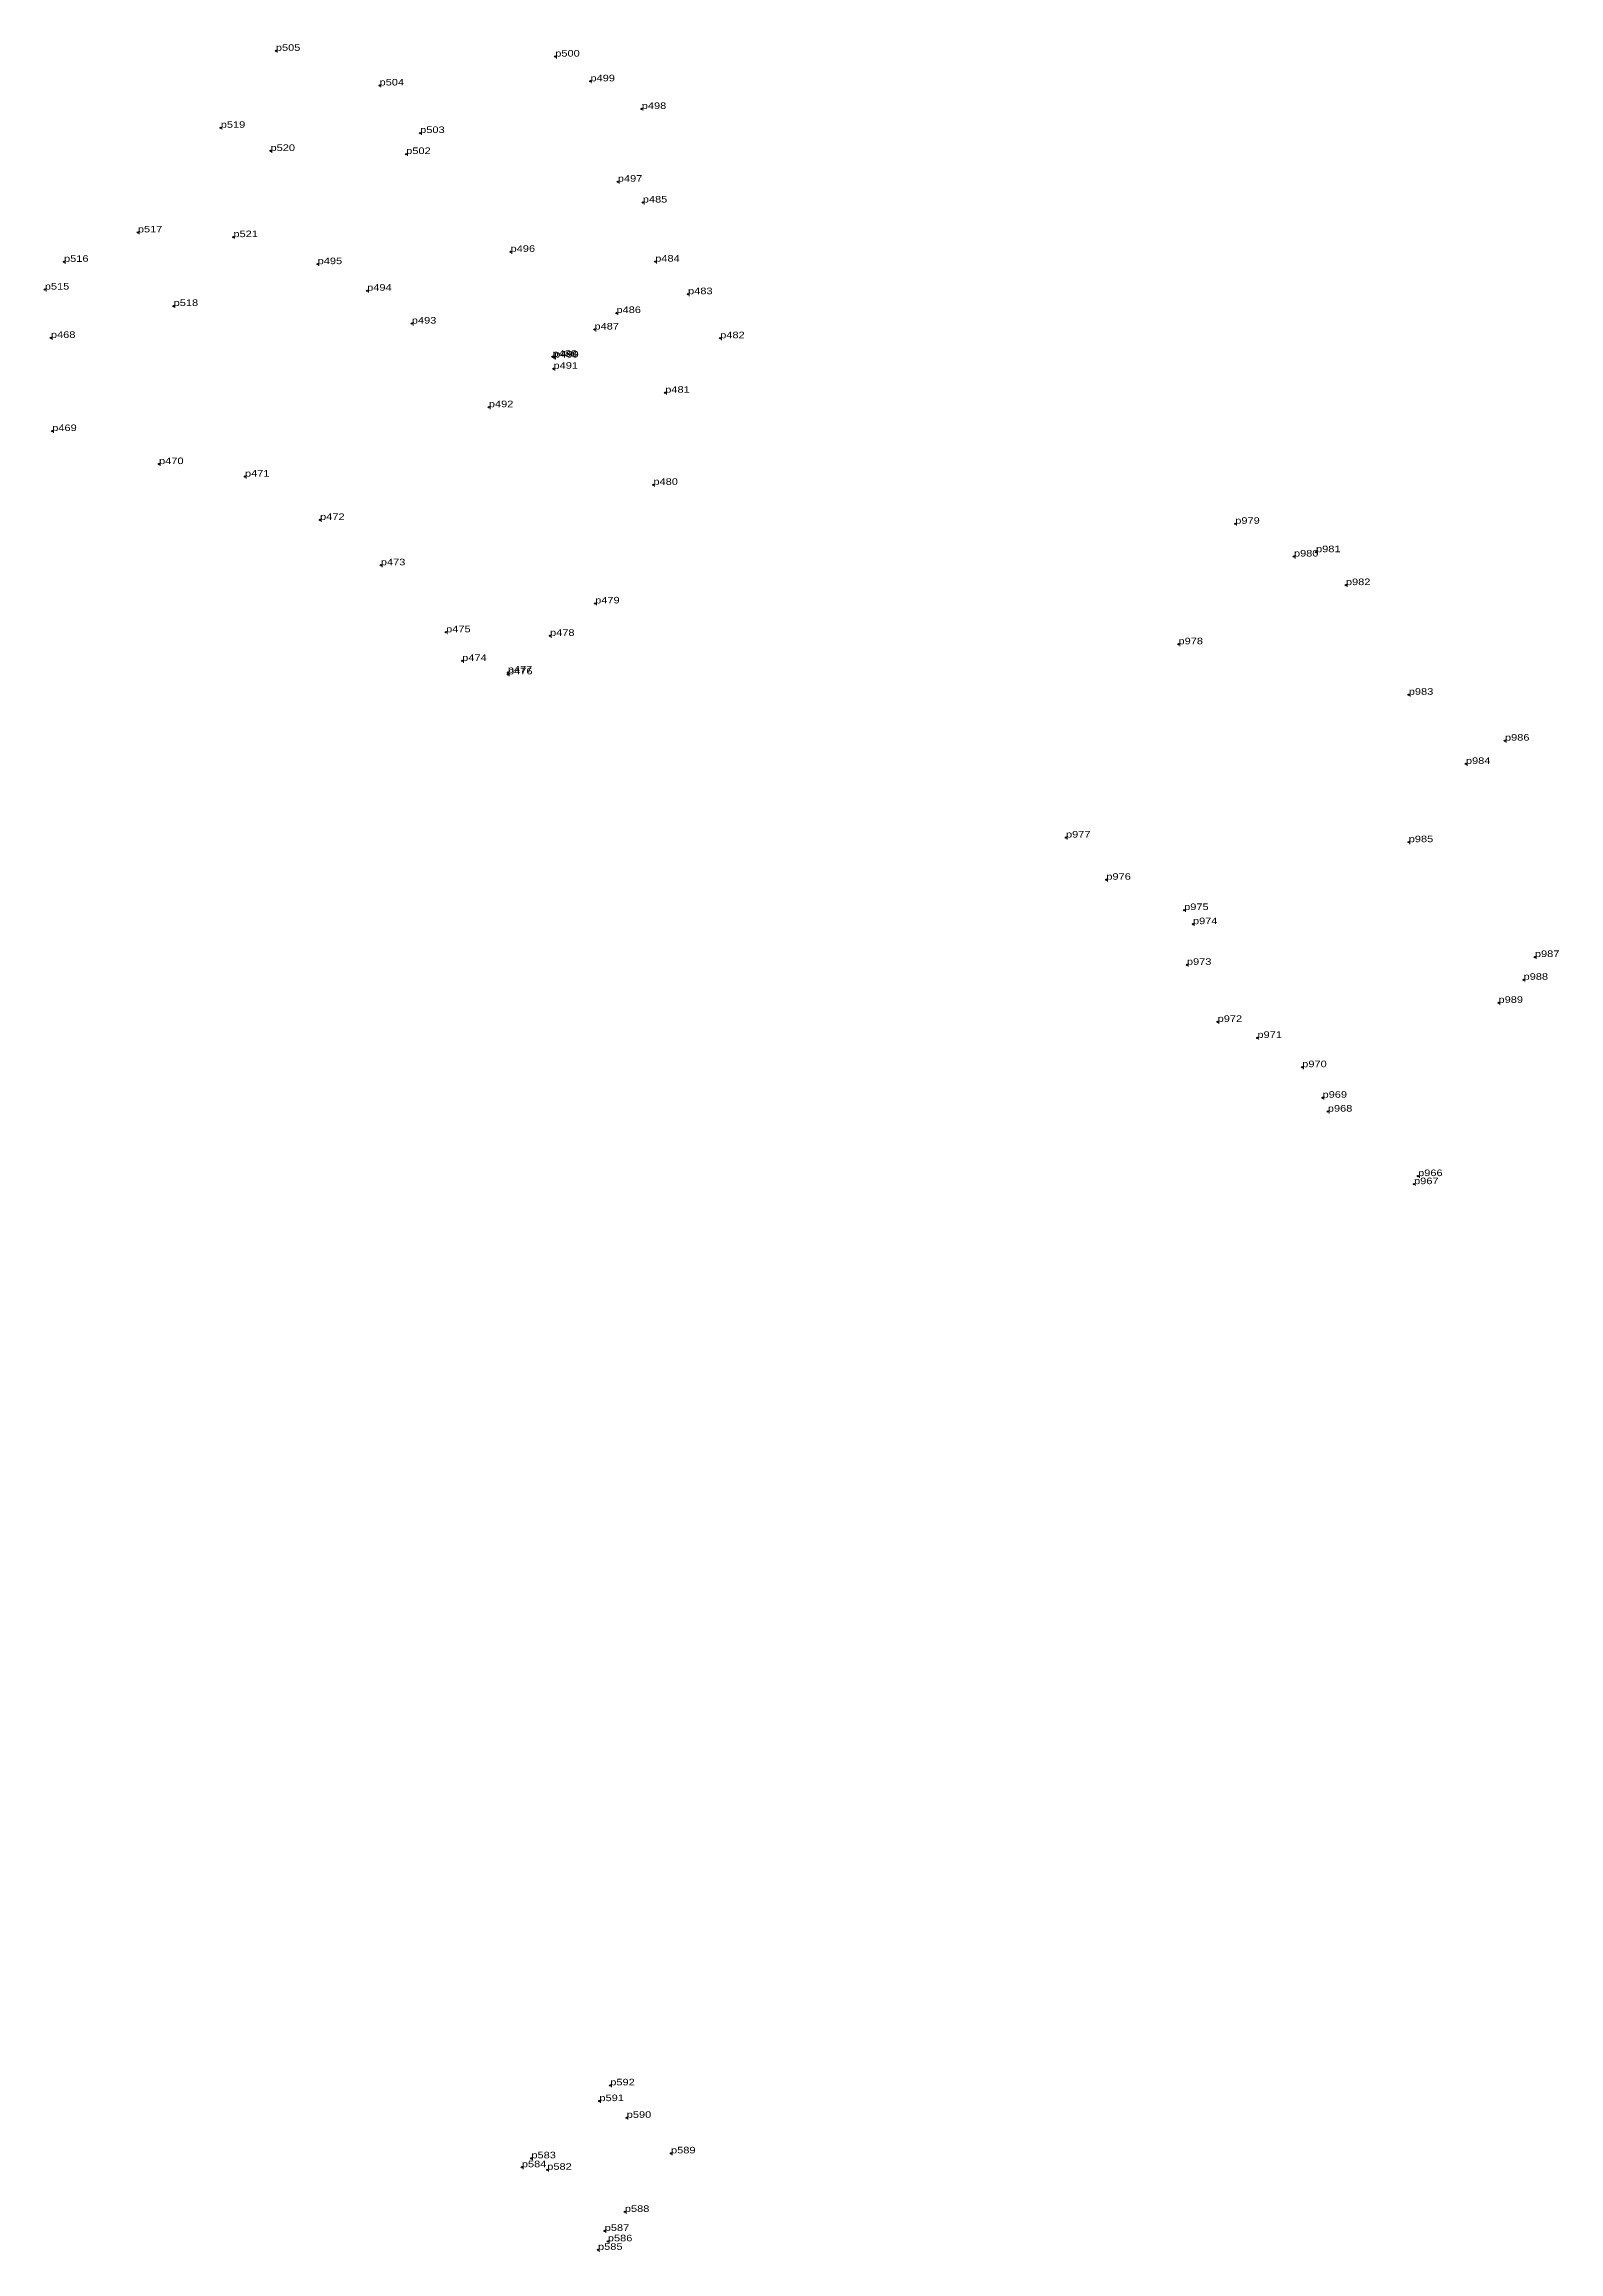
# Model space of a CAD drawing. Header units: metres. Extents: x 543607 to 546308, y 1834524 to 1839461.
# Drawn here: x 544910 to 545324, y 1837038 to 1837641 of the extents above; entities that cross this region are included whole.
import ezdxf

# ---------------------------------------------------------------- set-up
doc = ezdxf.new("R2010")
doc.units = ezdxf.units.M
doc.header["$LTSCALE"] = 0.72
doc.header["$PDMODE"] = 32
doc.header["$PDSIZE"] = 0.36
doc.layers.add('12', color=7, linetype='Continuous')
doc.layers.add('7', color=7, linetype='Continuous')

msp = doc.modelspace()

# ---------------------------------------------------------------- linework, layer by layer
at = {"layer": '7'}
for p in [(544973.2, 1837639.21), (545049.54, 1837637.64), (545001.53, 1837629.74), (545059.16, 1837630.88), (545073.18, 1837623.32), (544958.14, 1837618.17), (545012.63, 1837616.75), (544971.74, 1837611.84), (545008.81, 1837611), (545066.64, 1837603.44), (545073.47, 1837597.75), (544935.49, 1837589.58), (544961.6, 1837588.29), (544915.32, 1837581.54), (544984.62, 1837580.91), (545037.33, 1837584.27), (545076.86, 1837581.59), (544910.06, 1837573.96), (544945.26, 1837569.47), (544998.14, 1837573.65), (545085.84, 1837572.7), (545010.35, 1837564.67), (545010.35, 1837564.66), (545060.26, 1837563.04), (545066.27, 1837567.55), (544911.73, 1837560.75), (545094.62, 1837560.66), (545048.8, 1837555.6), (545049.07, 1837552.32), (545049.2, 1837555.39), (545049.23, 1837555.4), (545049.24, 1837555.4), (545079.59, 1837545.76), (545079.59, 1837545.75), (545031.4, 1837541.81), (544912.09, 1837535.29), (544941.27, 1837526.26), (544941.28, 1837526.26), (544964.76, 1837522.84), (545076.37, 1837520.59), (544985.28, 1837511), (545235.36, 1837509.94), (545257.44, 1837502.19), (545001.89, 1837498.6), (545251.4, 1837501), (545265.6, 1837493.19), (545060.45, 1837488.18), (545019.72, 1837480.29), (545048.12, 1837479.33), (545048.12, 1837479.32), (545024.11, 1837472.46), (545219.85, 1837477.02), (545036.58, 1837469.3), (545036.63, 1837468.79), (545282.78, 1837463.22), (545309.06, 1837450.67), (545298.39, 1837444.31), (545189.11, 1837424.19), (545282.76, 1837422.93), (545200.13, 1837412.66), (545221.39, 1837404.38), (545223.8, 1837400.53), (545222.15, 1837389.41), (545317.24, 1837391.54), (545314.14, 1837385.32), (545307.3, 1837379.02), (545230.54, 1837373.81), (545241.42, 1837369.44), (545253.66, 1837361.43), (545259.22, 1837353.08), (545260.66, 1837349.29), (545284.23, 1837329.47), (545285.33, 1837331.67), (545064.58, 1837083.16), (545061.61, 1837078.86), (545069.08, 1837074.29), (545043.02, 1837063.22), (545081.18, 1837064.57), (545040.42, 1837060.79), (545047.35, 1837060.09), (545068.56, 1837048.58), (545061.23, 1837038.21), (545063.06, 1837043.37), (545063.92, 1837040.54)]:
    msp.add_point(p, dxfattribs=at)

# ---------------------------------------------------------------- texts
at = {"layer": '12', "width": 1.25}
for s, p in [('p505', (544973.2, 1837639.21)), ('p505', (544973.2, 1837639.21)), ('p500', (545049.54, 1837637.64)), ('p500', (545049.54, 1837637.64)), ('p504', (545001.53, 1837629.74)), ('p504', (545001.53, 1837629.74)), ('p499', (545059.16, 1837630.88)), ('p499', (545059.16, 1837630.88)), ('p498', (545073.18, 1837623.32)), ('p498', (545073.18, 1837623.32)), ('p519', (544958.14, 1837618.17)), ('p519', (544958.14, 1837618.17)), ('p503', (545012.63, 1837616.75)), ('p503', (545012.63, 1837616.75)), ('p520', (544971.74, 1837611.84)), ('p520', (544971.74, 1837611.84)), ('p502', (545008.81, 1837611)), ('p502', (545008.81, 1837611)), ('p497', (545066.64, 1837603.44)), ('p497', (545066.64, 1837603.44)), ('p485', (545073.47, 1837597.75)), ('p485', (545073.47, 1837597.75)), ('p517', (544935.49, 1837589.58)), ('p517', (544935.49, 1837589.58)), ('p521', (544961.6, 1837588.29)), ('p521', (544961.6, 1837588.29)), ('p516', (544915.32, 1837581.54)), ('p516', (544915.32, 1837581.54)), ('p495', (544984.62, 1837580.91)), ('p495', (544984.62, 1837580.91)), ('p496', (545037.33, 1837584.27)), ('p496', (545037.33, 1837584.27)), ('p484', (545076.86, 1837581.59)), ('p484', (545076.86, 1837581.59)), ('p515', (544910.06, 1837573.96)), ('p515', (544910.06, 1837573.96)), ('p494', (544998.14, 1837573.65)), ('p494', (544998.14, 1837573.65)), ('p518', (544945.26, 1837569.47)), ('p518', (544945.26, 1837569.47)), ('p486', (545066.27, 1837567.55)), ('p486', (545066.27, 1837567.55)), ('p483', (545085.84, 1837572.7)), ('p483', (545085.84, 1837572.7)), ('p493', (545010.35, 1837564.66)), ('p493', (545010.35, 1837564.66)), ('p487', (545060.26, 1837563.04)), ('p487', (545060.26, 1837563.04)), ('p468', (544911.73, 1837560.75)), ('p468', (544911.73, 1837560.75)), ('p488', (545048.8, 1837555.6)), ('p488', (545048.8, 1837555.6)), ('p489', (545049.2, 1837555.39)), ('p489', (545049.2, 1837555.39)), ('p490', (545049.24, 1837555.4)), ('p490', (545049.24, 1837555.4)), ('p482', (545094.62, 1837560.66)), ('p482', (545094.62, 1837560.66)), ('p491', (545049.07, 1837552.32)), ('p491', (545049.07, 1837552.32)), ('p481', (545079.59, 1837545.76)), ('p481', (545079.59, 1837545.76)), ('p492', (545031.4, 1837541.81)), ('p492', (545031.4, 1837541.81)), ('p469', (544912.09, 1837535.29)), ('p469', (544912.09, 1837535.29)), ('p470', (544941.28, 1837526.26)), ('p470', (544941.28, 1837526.26)), ('p471', (544964.76, 1837522.84)), ('p471', (544964.76, 1837522.84)), ('p480', (545076.37, 1837520.59)), ('p480', (545076.37, 1837520.59)), ('p472', (544985.28, 1837511)), ('p472', (544985.28, 1837511)), ('p979', (545235.36, 1837509.94)), ('p980', (545251.4, 1837501)), ('p981', (545257.44, 1837502.19)), ('p473', (545001.89, 1837498.6)), ('p473', (545001.89, 1837498.6)), ('p982', (545265.6, 1837493.19)), ('p479', (545060.45, 1837488.18)), ('p479', (545060.45, 1837488.18)), ('p475', (545019.72, 1837480.29)), ('p475', (545019.72, 1837480.29)), ('p478', (545048.12, 1837479.32)), ('p478', (545048.12, 1837479.32)), ('p978', (545219.85, 1837477.02)), ('p474', (545024.11, 1837472.46)), ('p474', (545024.11, 1837472.46)), ('p477', (545036.58, 1837469.3)), ('p477', (545036.58, 1837469.3)), ('p476', (545036.63, 1837468.79)), ('p476', (545036.63, 1837468.79)), ('p983', (545282.78, 1837463.22)), ('p986', (545309.06, 1837450.67)), ('p984', (545298.39, 1837444.31)), ('p977', (545189.11, 1837424.19)), ('p985', (545282.76, 1837422.93)), ('p976', (545200.13, 1837412.66)), ('p975', (545221.39, 1837404.38)), ('p974', (545223.8, 1837400.53)), ('p973', (545222.15, 1837389.41)), ('p987', (545317.24, 1837391.54)), ('p988', (545314.14, 1837385.32)), ('p972', (545230.54, 1837373.81)), ('p989', (545307.3, 1837379.02)), ('p971', (545241.42, 1837369.44)), ('p970', (545253.66, 1837361.43)), ('p969', (545259.22, 1837353.08)), ('p968', (545260.66, 1837349.29)), ('p966', (545285.33, 1837331.67)), ('p967', (545284.23, 1837329.47)), ('p591', (545061.61, 1837078.86)), ('p592', (545064.58, 1837083.16)), ('p590', (545069.08, 1837074.29)), ('p584', (545040.42, 1837060.79)), ('p583', (545043.02, 1837063.22)), ('p582', (545047.35, 1837060.09)), ('p589', (545081.18, 1837064.57)), ('p588', (545068.56, 1837048.58)), ('p587', (545063.06, 1837043.37)), ('p585', (545061.23, 1837038.21)), ('p586', (545063.92, 1837040.54))]:
    msp.add_text(s, height=1.8, dxfattribs=at).set_placement(p)

doc.saveas('drawing.dxf')
